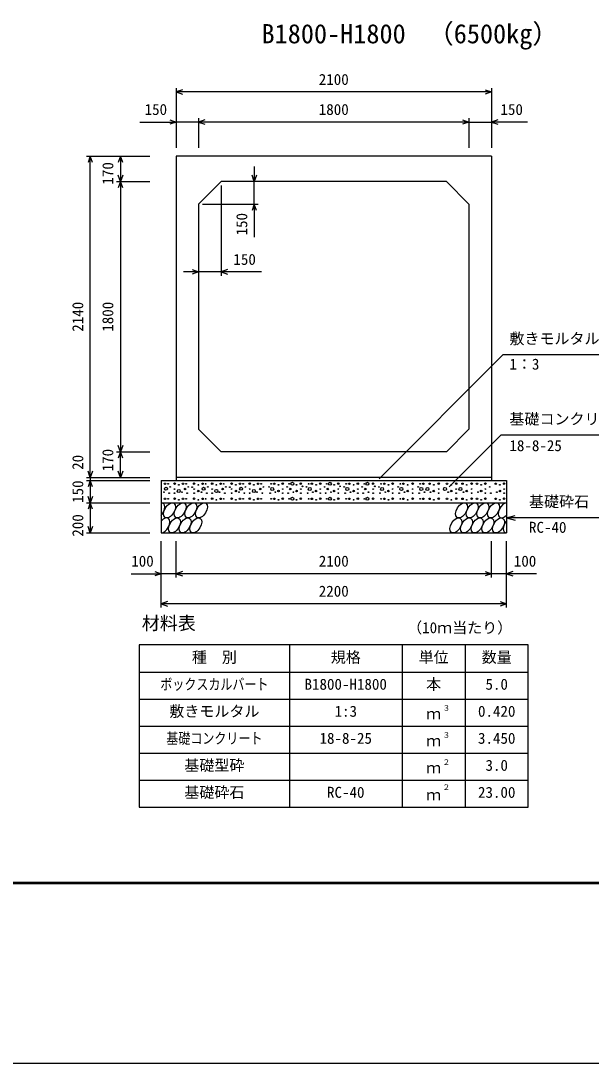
# Model space of a CAD drawing. Units: millimetres, scale not verified. Extents: x -25170 to 75630, y 0 to 35640.
# Drawn here: x 31306 to 35103, y 0 to 6943 of the extents above; entities that cross this region are included whole.
import ezdxf
from ezdxf.enums import TextEntityAlignment as Align

# ---------------------------------------------------------------- set-up
doc = ezdxf.new("R2010")
doc.units = ezdxf.units.MM
doc.header["$LTSCALE"] = 60
for name, color, linetype, lineweight in [('Defpoints_3', 5, 'Continuous', 25), ('DIM', 7, 'Continuous', 25), ('HATCH', 6, 'Continuous', 25), ('HYO', 3, 'Continuous', 25), ('HYO2', 4, 'Continuous', 25), ('OUTLINE', 3, 'Continuous', 25), ('TXT', 7, 'Continuous', 25), ('WAKU', 3, 'Continuous', 50)]:
    doc.layers.add(name, color=color, linetype=linetype, lineweight=lineweight)
doc.styles.add('ＭＳ ゴシック', font='')
doc.styles.get('ＭＳ ゴシック').set_extended_font_data('MS Gothic')

msp = doc.modelspace()

# ---------------------------------------------------------------- linework, layer by layer
at = {"layer": 'Defpoints_3'}
msp.add_line((25230, 0), (75630, 0), dxfattribs=at)
at = {"layer": 'DIM'}
for p, q in [((32339.98, 6493.78), (32339.98, 6096.89)), ((32382.27, 6484.17), (32339.98, 6468.78)), ((34439.98, 6468.78), (32339.98, 6468.78)), ((32339.98, 6468.78), (32382.27, 6453.39)), ((34397.7, 6484.17), (34439.98, 6468.78)), ((34439.98, 6468.78), (34397.7, 6453.39)), ((34439.98, 6493.78), (34439.98, 6096.89)), ((32099.24, 6268.78), (32339.98, 6268.78)), ((32297.7, 6284.17), (32339.98, 6268.78)), ((32339.98, 6268.78), (32297.7, 6253.39)), ((32489.98, 6268.78), (32339.98, 6268.78)), ((32489.98, 6293.78), (32489.98, 6096.89)), ((32532.27, 6284.17), (32489.98, 6268.78)), ((34289.98, 6268.78), (32489.98, 6268.78)), ((32489.98, 6268.78), (32532.27, 6253.39)), ((34247.7, 6284.17), (34289.98, 6268.78)), ((34289.98, 6268.78), (34247.7, 6253.39)), ((34289.98, 6293.78), (34289.98, 6096.89)), ((34289.98, 6268.78), (34439.98, 6268.78)), ((34482.27, 6284.17), (34439.98, 6268.78)), ((34680.73, 6268.78), (34439.98, 6268.78)), ((34439.98, 6268.78), (34482.27, 6253.39)), ((31743.88, 6041.89), (32164.98, 6041.89)), ((31768.88, 6041.89), (31753.49, 5999.6)), ((31768.88, 3901.89), (31768.88, 6041.89)), ((31784.27, 5999.6), (31768.88, 6041.89)), ((31968.88, 6041.89), (31953.49, 5999.6)), ((31968.88, 6041.89), (31968.88, 5871.89)), ((31984.27, 5999.6), (31968.88, 6041.89)), ((32860.84, 5971.89), (32860.84, 5871.89)), ((31968.88, 5871.89), (31953.49, 5914.17)), ((31984.27, 5914.17), (31968.88, 5871.89)), ((32860.84, 5871.89), (32845.44, 5914.17)), ((32876.23, 5914.17), (32860.84, 5871.89)), ((31943.88, 5871.89), (32164.98, 5871.89)), ((31968.88, 5871.89), (31953.49, 5829.6)), ((31968.88, 5871.89), (31968.88, 4071.89)), ((31984.27, 5829.6), (31968.88, 5871.89)), ((32639.98, 5846.89), (32639.98, 5245.32)), ((32860.84, 5721.89), (32860.84, 5871.89)), ((32514.98, 5721.89), (32885.84, 5721.89)), ((32860.84, 5721.89), (32845.44, 5679.6)), ((32876.23, 5679.6), (32860.84, 5721.89)), ((32860.84, 5721.89), (32860.84, 5501.01)), ((32447.7, 5285.71), (32489.98, 5270.32)), ((32682.27, 5285.71), (32639.98, 5270.32)), ((32489.98, 5270.32), (32389.98, 5270.32)), ((32489.98, 5270.32), (32447.7, 5254.93)), ((32639.98, 5270.32), (32489.98, 5270.32)), ((32909.45, 5270.32), (32639.98, 5270.32)), ((32639.98, 5270.32), (32682.27, 5254.93)), ((33691.17, 3892.31), (34516.48, 4717.62)), ((35348.89, 4717.62), (34516.48, 4717.62)), ((34158.01, 3838.16), (34502.07, 4182.22)), ((35601.62, 4182.22), (34502.07, 4182.22)), ((31968.88, 4071.89), (31953.49, 4114.17)), ((31984.27, 4114.17), (31968.88, 4071.89)), ((31943.88, 4071.89), (32164.98, 4071.89)), ((31968.88, 4071.89), (31953.49, 4029.6)), ((31968.88, 3901.89), (31968.88, 4071.89)), ((31984.27, 4029.6), (31968.88, 4071.89)), ((31743.88, 3901.89), (32164.98, 3901.89)), ((31768.88, 3901.89), (31753.49, 3944.17)), ((31784.27, 3944.17), (31768.88, 3901.89)), ((31768.88, 3901.89), (31768.88, 3881.89)), ((31968.88, 3901.89), (31953.49, 3944.17)), ((31984.27, 3944.17), (31968.88, 3901.89)), ((31743.88, 3881.89), (32164.98, 3881.89)), ((31768.88, 3881.89), (31753.49, 3839.6)), ((31768.88, 3881.89), (31768.88, 3731.89)), ((31784.27, 3839.6), (31768.88, 3881.89)), ((31768.88, 3731.89), (31753.49, 3774.17)), ((31784.27, 3774.17), (31768.88, 3731.89)), ((31743.88, 3731.89), (32164.98, 3731.89)), ((31768.88, 3731.89), (31753.49, 3689.6)), ((31768.88, 3731.89), (31768.88, 3531.89)), ((31784.27, 3689.6), (31768.88, 3731.89)), ((34539.98, 3631.89), (34597.94, 3647.42)), ((35219.79, 3631.89), (34539.98, 3631.89)), ((34539.98, 3631.89), (34597.94, 3616.36)), ((31768.88, 3531.89), (31753.49, 3574.17)), ((31784.27, 3574.17), (31768.88, 3531.89)), ((31743.88, 3531.89), (32164.98, 3531.89)), ((32239.98, 3035.28), (32239.98, 3476.89)), ((32339.98, 3235.28), (32339.98, 3476.89)), ((34439.98, 3235.28), (34439.98, 3476.89)), ((34439.98, 3235.28), (34439.98, 3476.89)), ((34539.98, 3035.28), (34539.98, 3476.89)), ((32197.7, 3275.67), (32239.98, 3260.28)), ((32382.27, 3275.67), (32339.98, 3260.28)), ((34397.7, 3275.67), (34439.98, 3260.28)), ((34582.27, 3275.67), (34539.98, 3260.28)), ((32040.44, 3260.28), (32239.98, 3260.28)), ((32239.98, 3260.28), (32197.7, 3244.88)), ((32339.98, 3260.28), (32239.98, 3260.28)), ((34439.98, 3260.28), (32339.98, 3260.28)), ((32339.98, 3260.28), (32382.27, 3244.88)), ((34439.98, 3260.28), (34397.7, 3244.88)), ((34539.98, 3260.28), (34439.98, 3260.28)), ((34739.53, 3260.28), (34539.98, 3260.28)), ((34539.98, 3260.28), (34582.27, 3244.88)), ((32282.27, 3075.67), (32239.98, 3060.28)), ((34539.98, 3060.28), (32239.98, 3060.28)), ((32239.98, 3060.28), (32282.27, 3044.88)), ((34497.7, 3075.67), (34539.98, 3060.28)), ((34539.98, 3060.28), (34497.7, 3044.88))]:
    msp.add_line(p, q, dxfattribs=at)
at = {"layer": 'HATCH'}
for centre, radius in [((32266.02, 3859.07), 5), ((32272.56, 3826.05), 10), ((32287.05, 3859.07), 2.5), ((32301.07, 3838.05), 2.5), ((32329.95, 3859.94), 5), ((32329.95, 3824.05), 2.5), ((32357.99, 3810.92), 10), ((32357.99, 3852.06), 2.5), ((32386.02, 3859.07), 5), ((32400.04, 3824.05), 5), ((32407.05, 3859.07), 2.5), ((32421.07, 3838.05), 2.5), ((32447.53, 3837.15), 2.5), ((32459.95, 3859.94), 5), ((32459.95, 3824.05), 2.5), ((32487.99, 3852.06), 2.5), ((32516.02, 3859.07), 5), ((32522.56, 3826.05), 10), ((32537.05, 3859.07), 2.5), ((32551.07, 3838.05), 2.5), ((32579.95, 3859.94), 5), ((32579.95, 3824.05), 2.5), ((32607.99, 3810.92), 10), ((32607.99, 3852.06), 2.5), ((32636.02, 3859.07), 5), ((32650.04, 3824.05), 5), ((32657.05, 3859.07), 2.5), ((32671.07, 3838.05), 2.5), ((32697.53, 3837.15), 2.5), ((32709.95, 3859.94), 5), ((32709.95, 3824.05), 2.5), ((32737.99, 3852.06), 2.5), ((32766.02, 3859.07), 5), ((32772.56, 3826.05), 10), ((32787.05, 3859.07), 2.5), ((32801.07, 3838.05), 2.5), ((32829.95, 3859.94), 5), ((32829.95, 3824.05), 2.5), ((32857.99, 3810.92), 10), ((32857.99, 3852.06), 2.5), ((32886.02, 3859.07), 5), ((32900.04, 3824.05), 5), ((32907.05, 3859.07), 2.5), ((32921.07, 3838.05), 2.5), ((32958.89, 3838.05), 2.5), ((32979.92, 3824.05), 10), ((32972.91, 3859.07), 2.5), ((32993.94, 3859.07), 5), ((33021.98, 3852.06), 2.5), ((33050.01, 3859.94), 5), ((33050.01, 3824.05), 2.5), ((33078.89, 3838.05), 2.5), ((33092.91, 3859.07), 2.5), ((33099.92, 3824.05), 5), ((33113.94, 3859.07), 10), ((33141.98, 3852.06), 2.5), ((33170.01, 3859.94), 5), ((33170.01, 3824.05), 2.5), ((33181.35, 3842.37), 2.5), ((33208.89, 3838.05), 2.5), ((33229.92, 3824.05), 10), ((33222.91, 3859.07), 2.5), ((33243.94, 3859.07), 5), ((33271.98, 3852.06), 2.5), ((33300.01, 3859.94), 5), ((33300.01, 3824.05), 2.5), ((33328.89, 3838.05), 2.5), ((33342.91, 3859.07), 2.5), ((33349.92, 3824.05), 5), ((33363.94, 3859.07), 10), ((33391.98, 3852.06), 2.5), ((33420.01, 3859.94), 5), ((33420.01, 3824.05), 2.5), ((33431.35, 3842.37), 2.5), ((33458.89, 3838.05), 2.5), ((33479.92, 3824.05), 10), ((33472.91, 3859.07), 2.5), ((33493.94, 3859.07), 5), ((33521.98, 3852.06), 2.5), ((33550.01, 3859.94), 5), ((33550.01, 3824.05), 2.5), ((33578.89, 3838.05), 2.5), ((33592.91, 3859.07), 2.5), ((33599.92, 3824.05), 5), ((33613.94, 3859.07), 10), ((33651.84, 3859.94), 5), ((33651.84, 3824.05), 2.5), ((33663.18, 3842.37), 2.5), ((33690.71, 3838.05), 2.5), ((33711.74, 3824.05), 10), ((33704.73, 3859.07), 2.5), ((33725.76, 3859.07), 5), ((33753.8, 3852.06), 2.5), ((33781.84, 3859.94), 5), ((33781.84, 3824.05), 2.5), ((33818.78, 3838.05), 2.5), ((33839.81, 3824.05), 10), ((33832.79, 3859.07), 2.5), ((33853.83, 3859.07), 5), ((33881.86, 3852.06), 2.5), ((33914.77, 3859.94), 5), ((33914.77, 3824.05), 2.5), ((33951.7, 3838.05), 2.5), ((33972.73, 3824.05), 10), ((33965.72, 3859.07), 2.5), ((33986.75, 3859.07), 5), ((34013.4, 3824.05), 10), ((34027.42, 3859.07), 5), ((34055.46, 3852.06), 2.5), ((34088.36, 3859.94), 5), ((34088.36, 3824.05), 2.5), ((34130.25, 3824.05), 10), ((34144.27, 3859.07), 5), ((34172.3, 3852.06), 2.5), ((34205.2, 3859.94), 5), ((34205.2, 3824.05), 2.5), ((34232.94, 3824.05), 10), ((34246.96, 3859.07), 5), ((34275, 3852.06), 2.5), ((34307.9, 3859.94), 5), ((34307.9, 3824.05), 2.5), ((34343.17, 3859.07), 5), ((34371.2, 3852.06), 2.5), ((34399.24, 3859.94), 5), ((34399.24, 3824.05), 2.5), ((34428.12, 3838.05), 2.5), ((34467.98, 3859.07), 5), ((34496.02, 3852.06), 2.5), ((34524.06, 3859.94), 5), ((34524.06, 3824.05), 2.5), ((32259.01, 3803.91), 2.5), ((32266.02, 3759.07), 5), ((32287.05, 3759.07), 2.5), ((32294.06, 3796.04), 2.5), ((32329.95, 3759.94), 5), ((32329.95, 3796.04), 2.5), ((32357.99, 3752.06), 2.5), ((32379.01, 3803.91), 2.5), ((32386.02, 3759.07), 5), ((32407.05, 3759.07), 2.5), ((32414.06, 3796.04), 2.5), ((32459.95, 3759.94), 5), ((32459.95, 3796.04), 2.5), ((32487.99, 3810.92), 5), ((32487.99, 3752.06), 2.5), ((32509.01, 3803.91), 2.5), ((32516.02, 3759.07), 5), ((32537.05, 3759.07), 2.5), ((32544.06, 3796.04), 2.5), ((32579.95, 3759.94), 5), ((32579.95, 3796.04), 2.5), ((32607.99, 3752.06), 2.5), ((32629.01, 3803.91), 2.5), ((32636.02, 3759.07), 5), ((32657.05, 3759.07), 2.5), ((32664.06, 3796.04), 2.5), ((32709.95, 3759.94), 5), ((32709.95, 3796.04), 2.5), ((32737.99, 3810.92), 5), ((32737.99, 3752.06), 2.5), ((32759.01, 3803.91), 2.5), ((32766.02, 3759.07), 5), ((32787.05, 3759.07), 2.5), ((32794.06, 3796.04), 2.5), ((32829.95, 3759.94), 5), ((32829.95, 3796.04), 2.5), ((32857.99, 3752.06), 2.5), ((32879.01, 3803.91), 2.5), ((32886.02, 3759.07), 5), ((32907.05, 3759.07), 2.5), ((32914.06, 3796.04), 2.5), ((32965.9, 3796.04), 2.5), ((32972.91, 3759.07), 2.5), ((32993.94, 3759.07), 5), ((33000.95, 3803.91), 2.5), ((33021.98, 3810.92), 5), ((33021.98, 3752.06), 2.5), ((33050.01, 3759.94), 5), ((33050.01, 3796.04), 2.5), ((33085.9, 3796.04), 2.5), ((33092.91, 3759.07), 2.5), ((33113.94, 3759.07), 10), ((33120.95, 3803.91), 2.5), ((33141.98, 3810.92), 5), ((33141.98, 3752.06), 2.5), ((33170.01, 3759.94), 5), ((33170.01, 3796.04), 2.5), ((33215.9, 3796.04), 2.5), ((33222.91, 3759.07), 2.5), ((33243.94, 3759.07), 5), ((33250.95, 3803.91), 2.5), ((33271.98, 3810.92), 5), ((33271.98, 3752.06), 2.5), ((33300.01, 3759.94), 5), ((33300.01, 3796.04), 2.5), ((33335.9, 3796.04), 2.5), ((33342.91, 3759.07), 2.5), ((33363.94, 3759.07), 10), ((33370.95, 3803.91), 2.5), ((33391.98, 3810.92), 5), ((33391.98, 3752.06), 2.5), ((33420.01, 3759.94), 5), ((33420.01, 3796.04), 2.5), ((33465.9, 3796.04), 2.5), ((33472.91, 3759.07), 2.5), ((33493.94, 3759.07), 5), ((33500.95, 3803.91), 2.5), ((33521.98, 3810.92), 5), ((33521.98, 3752.06), 2.5), ((33550.01, 3759.94), 5), ((33550.01, 3796.04), 2.5), ((33585.9, 3796.04), 2.5), ((33592.91, 3759.07), 2.5), ((33613.94, 3759.07), 10), ((33620.95, 3803.91), 2.5), ((33651.84, 3759.94), 5), ((33651.84, 3796.04), 2.5), ((33697.72, 3796.04), 2.5), ((33704.73, 3759.07), 2.5), ((33725.76, 3759.07), 5), ((33732.77, 3803.91), 2.5), ((33753.8, 3810.92), 5), ((33753.8, 3752.06), 2.5), ((33781.84, 3759.94), 5), ((33781.84, 3796.04), 2.5), ((33825.79, 3796.04), 2.5), ((33832.79, 3759.07), 2.5), ((33853.83, 3759.07), 5), ((33860.83, 3803.91), 2.5), ((33881.86, 3810.92), 5), ((33881.86, 3752.06), 2.5), ((33914.77, 3759.94), 5), ((33914.77, 3796.04), 2.5), ((33958.71, 3796.04), 2.5), ((33965.72, 3759.07), 2.5), ((33986.75, 3759.07), 5), ((33993.76, 3803.91), 2.5), ((34027.42, 3759.07), 5), ((34034.43, 3803.91), 2.5), ((34055.46, 3810.92), 5), ((34055.46, 3752.06), 2.5), ((34088.36, 3759.94), 5), ((34088.36, 3796.04), 2.5), ((34144.27, 3759.07), 5), ((34151.27, 3803.91), 2.5), ((34172.3, 3810.92), 5), ((34172.3, 3752.06), 2.5), ((34205.2, 3759.94), 5), ((34205.2, 3796.04), 2.5), ((34246.96, 3759.07), 5), ((34253.97, 3803.91), 2.5), ((34275, 3810.92), 5), ((34275, 3752.06), 2.5), ((34307.9, 3759.94), 5), ((34307.9, 3796.04), 2.5), ((34343.17, 3759.07), 5), ((34350.17, 3803.91), 2.5), ((34371.2, 3810.92), 5), ((34371.2, 3752.06), 2.5), ((34399.24, 3759.94), 5), ((34399.24, 3796.04), 2.5), ((34435.13, 3796.04), 2.5), ((34467.98, 3759.07), 5), ((34474.99, 3803.91), 2.5), ((34496.02, 3810.92), 5), ((34496.02, 3752.06), 2.5), ((34524.06, 3759.94), 5), ((34524.06, 3796.04), 2.5)]:
    msp.add_circle(centre, radius, dxfattribs=at)
for centre, start_param, end_param in [((32225.33, 3681.88), 4.3355439, 6.7245934), ((34524.54, 3681.88), 0.4199491, 4.357003), ((32258.58, 3581.89), 3.4740877, 7.5860497), ((34557.79, 3581.89), 1.2805297, 3.4964223)]:
    msp.add_ellipse(centre, major_axis=(29.09, 47.08), ratio=0.5792, start_param=start_param, end_param=end_param, dxfattribs=at)
for centre in [(32296.29, 3681.88), (32367.24, 3681.88), (32438.2, 3681.88), (32509.15, 3681.88), (34240.71, 3681.88), (34311.67, 3681.88), (34382.63, 3681.88), (34453.58, 3681.88), (32329.53, 3581.89), (32400.49, 3581.89), (32471.45, 3581.89), (34203.01, 3581.89), (34273.96, 3581.89), (34344.92, 3581.89), (34415.87, 3581.89), (34486.83, 3581.89)]:
    msp.add_ellipse(centre, major_axis=(29.09, 47.08), ratio=0.5792, dxfattribs=at)
at = {"layer": 'HYO'}
for p, q in [((34684.98, 2785.28), (32094.98, 2785.28)), ((32094.98, 2785.28), (32094.98, 1705.28)), ((33094.98, 2785.28), (33094.98, 1705.28)), ((33844.98, 2785.28), (33844.98, 1705.28)), ((34264.98, 2785.28), (34264.98, 1705.28)), ((34684.98, 1705.28), (34684.98, 2785.28)), ((32094.98, 2605.28), (34684.98, 2605.28)), ((32094.98, 1705.28), (34684.98, 1705.28))]:
    msp.add_line(p, q, dxfattribs=at)
at = {"layer": 'HYO2'}
for p, q in [((32094.98, 2425.28), (34684.98, 2425.28)), ((32094.98, 2245.28), (34684.98, 2245.28)), ((32094.98, 2065.28), (34684.98, 2065.28)), ((32094.98, 1885.28), (34684.98, 1885.28))]:
    msp.add_line(p, q, dxfattribs=at)
at = {"layer": 'OUTLINE'}
for p, q in [((34439.98, 6041.89), (32339.98, 6041.89)), ((32339.98, 6041.89), (32339.98, 3881.89)), ((34439.98, 6041.89), (34439.98, 3881.89)), ((32489.98, 5721.89), (32639.98, 5871.89)), ((34139.98, 5871.89), (32639.98, 5871.89)), ((34289.98, 5721.89), (34139.98, 5871.89)), ((32489.98, 5721.89), (32489.98, 4221.89)), ((34289.98, 5721.89), (34289.98, 4221.89)), ((32639.98, 4071.89), (32489.98, 4221.89)), ((34139.98, 4071.89), (34289.98, 4221.89)), ((34139.98, 4071.89), (32639.98, 4071.89)), ((34439.98, 3901.89), (32339.98, 3901.89)), ((32239.98, 3881.89), (32239.98, 3531.89)), ((32239.98, 3881.89), (34539.98, 3881.89)), ((34539.98, 3881.89), (34539.98, 3531.89)), ((32239.98, 3731.89), (34539.98, 3731.89)), ((32239.98, 3531.89), (34539.98, 3531.89))]:
    msp.add_line(p, q, dxfattribs=at)
at = {"layer": 'WAKU'}
msp.add_line((26430, 1200), (74430, 1200), dxfattribs=at)

# ---------------------------------------------------------------- texts
at = {"layer": 'DIM', "style": 'ＭＳ ゴシック'}
for s, p in [('2100', (33289.98, 6493.78)), ('150', (32130.34, 6293.78)), ('1800', (33289.98, 6293.78)), ('150', (34499.62, 6293.78)), ('150', (32721.39, 5295.32)), ('敷きモルタル', (34559.33, 4767.62)), ('1：3', (34559.33, 4597.5)), ('基礎コンクリート', (34559.33, 4232.22)), ('18-8-25', (34559.33, 4054.59)), ('基礎砕石', (34689.72, 3681.89)), ('RC-40', (34689.72, 3510.51)), ('100', (32041.34, 3285.28)), ('2100', (33289.98, 3285.28)), ('100', (34588.62, 3285.28)), ('2200', (33289.98, 3085.28))]:
    msp.add_text(s, height=73.31, dxfattribs=at).set_placement(p, align=Align.BOTTOM_LEFT)
for s, p in [('170', (31943.88, 5851.89)), ('150', (32835.84, 5513.39)), ('2140', (31743.88, 4871.89)), ('1800', (31943.88, 4871.89)), ('20', (31743.88, 3951.96)), ('170', (31943.88, 3941.89)), ('150', (31743.88, 3731.89)), ('200', (31743.88, 3506.89))]:
    msp.add_text(s, height=73.31, rotation=90, dxfattribs=at).set_placement(p, align=Align.BOTTOM_LEFT)
at = {"layer": 'TXT', "style": 'ＭＳ ゴシック'}
for s, height, p in [('（6500kg）', 128.3, (34013.57, 6754.39)), ('B1800-H1800', 128.3, (32908.73, 6754.39)), ('材料表', 87.98, (32111.65, 2860.28)), ('（10ｍ当たり）', 73.31, (33878.31, 2841.94)), ('種\u3000別', 73.31, (32444.98, 2645.28)), ('規格', 73.31, (33369.98, 2645.28)), ('単位', 73.31, (33954.98, 2645.28)), ('数量', 73.31, (34374.98, 2645.28)), ('本', 73.31, (34004.98, 2465.28)), ('B1800-H1800', 73.31, (33194.98, 2465.28)), ('5.0', 73.31, (34399.98, 2465.28)), ('敷きモルタル', 73.31, (32294.98, 2285.28)), ('1:3', 73.31, (33394.98, 2285.28)), ('３', 36.66, (34114.22, 2335.89)), ('0.420', 73.31, (34349.98, 2285.28)), ('ｍ', 73.31, (34004.98, 2268.61)), ('18-8-25', 73.31, (33294.98, 2105.28)), ('ｍ', 73.31, (34004.98, 2088.61)), ('３', 36.66, (34114.22, 2155.89)), ('3.450', 73.31, (34349.98, 2105.28)), ('基礎型砕', 73.31, (32394.98, 1925.28)), ('２', 36.66, (34114.22, 1975.89)), ('3.0', 73.31, (34399.98, 1925.28)), ('ｍ', 73.31, (34004.98, 1908.61)), ('基礎砕石', 73.31, (32394.98, 1745.28)), ('RC-40', 73.31, (33344.98, 1745.28)), ('ｍ', 73.31, (34004.98, 1728.61)), ('２', 36.66, (34114.22, 1809.22)), ('23.00', 73.31, (34349.98, 1745.28))]:
    msp.add_text(s, height=height, dxfattribs=at).set_placement(p, align=Align.BOTTOM_LEFT)
at = {"layer": 'TXT', "style": 'ＭＳ ゴシック', "width": 0.8}
for s, p in [('ボックスカルバート', (32234.98, 2465.28)), ('基礎コンクリート', (32274.98, 2105.28))]:
    msp.add_text(s, height=73.31, dxfattribs=at).set_placement(p, align=Align.BOTTOM_LEFT)

doc.saveas('drawing.dxf')
